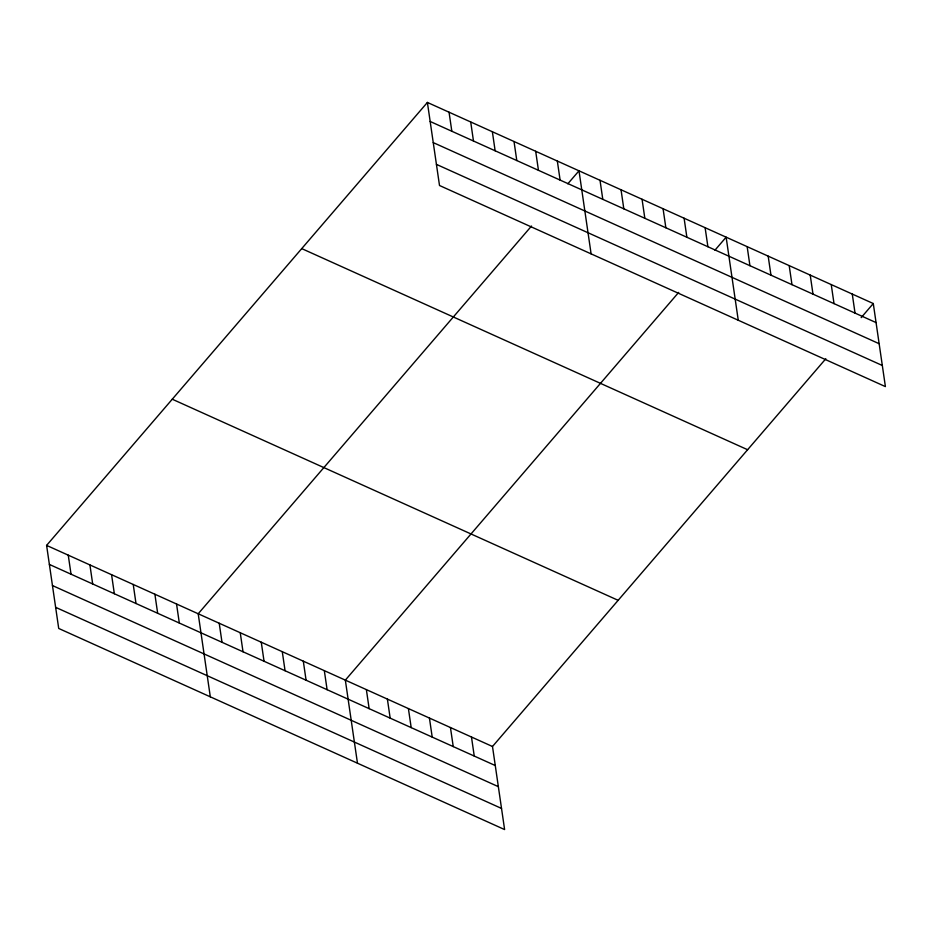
<?xml version="1.0" encoding="UTF-8"?>
<svg xmlns="http://www.w3.org/2000/svg" width="932" height="932" viewBox="0 0 932 932"><rect width="100%" height="100%" fill="white"/><g stroke="black" fill="none" stroke-linecap="round" stroke-linejoin="round"><path stroke-width="1.4" d="M825.81 358.762L492.492 746.497L504.608 829.562L58.716 628.459L46.6 545.395L427.392 102.438L873.284 303.541L885.4 386.605L439.508 185.503L427.392 102.438M531.52 226.033L198.201 613.769L210.317 696.833M567.821 183.802L578.993 170.812L591.109 253.877M678.671 292.403L345.341 680.139L357.469 763.203M714.972 250.172L726.133 237.182L738.261 320.247M861.18 317.626L873.284 303.541M430.165 121.475L876.057 322.577M433.252 142.608L879.144 343.71M436.432 164.37L882.313 365.484M301.735 248.611L747.615 449.725M172.257 399.211L618.149 600.324M46.6 545.395L492.492 746.497M49.373 564.431L495.265 765.533M52.46 585.552L498.352 786.666M55.64 607.326L501.521 808.428M852.267 294.069L855.04 313.105M831.239 284.586L834.024 303.622M810.223 275.103L812.995 294.139M789.194 265.62L791.979 284.656M768.178 256.137L770.962 275.173M747.161 246.665L749.934 265.702M705.116 227.699L707.901 246.735M684.1 218.216L686.872 237.252M663.071 208.733L665.856 227.769M642.055 199.262L644.839 218.298M621.038 189.779L623.811 208.815M600.01 180.295L602.794 199.332M557.336 161.05L560.109 180.086M535.679 151.275L538.451 170.311M514.021 141.513L516.794 160.549M492.364 131.738L495.137 150.774M470.707 121.976L473.479 141.012M449.049 112.201L451.822 131.237M471.476 737.014L474.248 756.05M450.447 727.543L453.232 746.579M429.431 718.059L432.203 737.096M408.402 708.576L411.187 727.612M387.386 699.093L390.17 718.129M366.369 689.61L369.142 708.646M324.324 670.656L327.109 689.692M303.308 661.172L306.08 680.209M282.28 651.689L285.064 670.725M261.263 642.206L264.047 661.242M240.246 632.723L243.019 651.771M219.218 623.252L222.002 642.288M176.544 603.994L179.317 623.03M154.887 594.232L157.659 613.268M133.229 584.469L136.002 603.505M111.572 574.695L114.345 593.731M89.915 564.932L92.687 583.968M68.257 555.157L71.03 574.194"/></g></svg>
